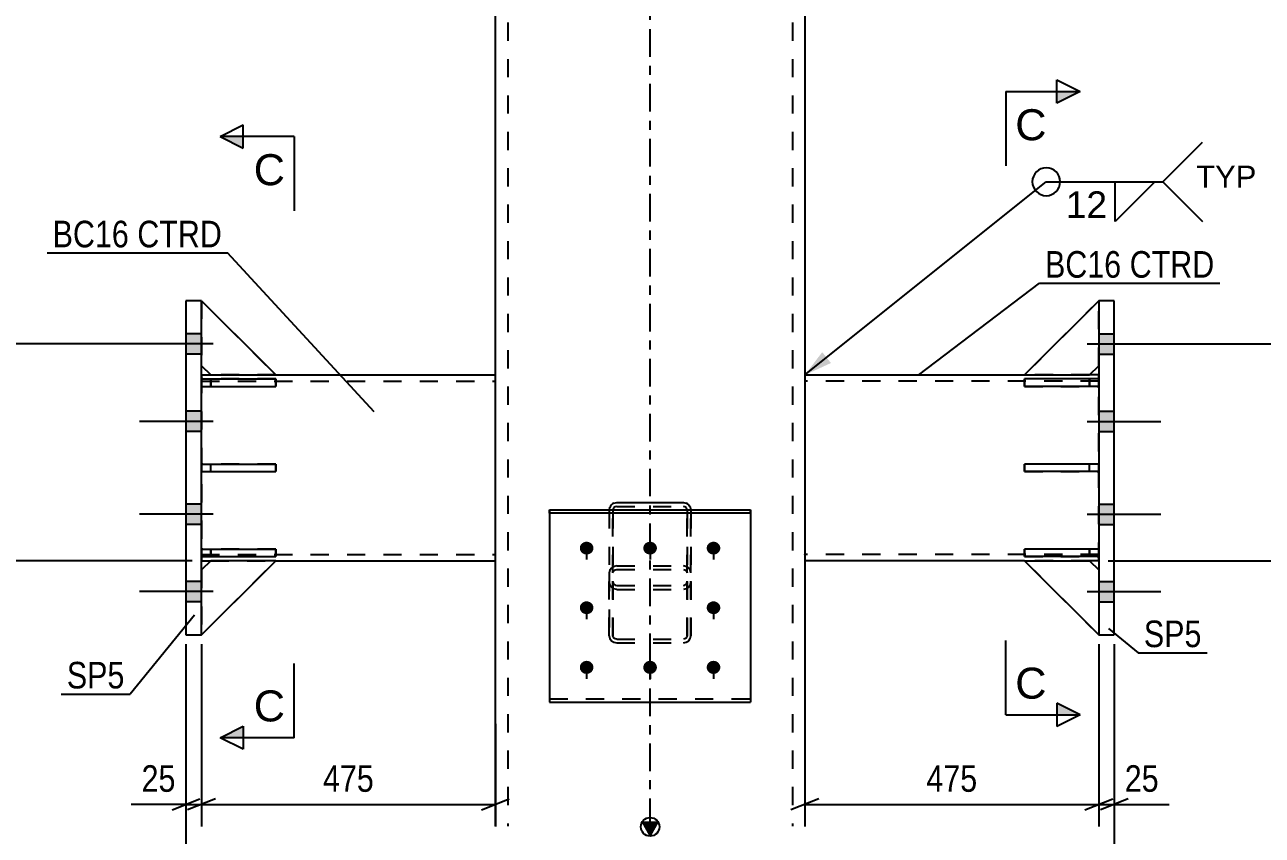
# Model space of a CAD drawing. Header units: millimetres. Extents: x 0 to 841, y 0 to 594.
# Drawn here: x 107.5 to 240.8, y 227.2 to 314.5 of the extents above; entities that cross this region are included whole.
import ezdxf

# ---------------------------------------------------------------- set-up
doc = ezdxf.new("R2010")
doc.units = ezdxf.units.MM
doc.linetypes.add('DXK_LINE_DOT2', pattern=[3.9198, 1.9599, -1.9599])
doc.linetypes.add('DXK_LINE_DOT3', pattern=[5.9187, 2.979, -0.9799, 0.9799, -0.9799])
doc.styles.add('Arial', font='arial.ttf', dxfattribs={"height": 0.2})
doc.styles.add('Arial Narrow', font='ARIALN.TTF', dxfattribs={"height": 0.2})

# ---------------------------------------------------------------- blocks, each defined once
blk = doc.blocks.new('Part-284869603-5152 - 5027')
at = {"color": 2, "linetype": 'Continuous'}
for p, q in [((126.56, 267.16), (134.56, 267.16)), ((126.56, 267.16), (126.56, 266.36)), ((134.56, 267.16), (134.56, 266.36)), ((126.56, 266.36), (134.56, 266.36))]:
    blk.add_line(p, q, dxfattribs=at)
at = {"color": 7, "linetype": 'DXK_LINE_DOT2'}
blk.add_line((127.56, 266.36), (127.56, 267.16), dxfattribs=at)
blk = doc.blocks.new('Part-284869603-5069 - 5027')
at = {"color": 7, "linetype": 'DXK_LINE_DOT2'}
for p, q in [((223.22, 276.33), (215.22, 276.33)), ((215.22, 276.33), (215.22, 275.53)), ((222.22, 276.33), (222.22, 275.53)), ((223.22, 275.53), (223.22, 276.33)), ((215.22, 275.53), (223.22, 275.53))]:
    blk.add_line(p, q, dxfattribs=at)
blk = doc.blocks.new('Part-284869603-5187 - 5027')
at = {"color": 2, "linetype": 'Continuous'}
for p, q in [((223.22, 284.76), (223.22, 248.76)), ((224.89, 284.76), (223.22, 284.76)), ((224.89, 248.76), (224.89, 284.76)), ((223.22, 248.76), (224.89, 248.76))]:
    blk.add_line(p, q, dxfattribs=at)
blk = doc.blocks.new('Part-284869603-5154 - 5027')
at = {"color": 2, "linetype": 'Continuous'}
for p, q in [((126.56, 284.76), (134.56, 276.76)), ((126.56, 277.76), (127.56, 276.76)), ((127.56, 276.76), (134.56, 276.76))]:
    blk.add_line(p, q, dxfattribs=at)
at = {"color": 7, "linetype": 'DXK_LINE_DOT2'}
blk.add_line((126.56, 284.76), (126.56, 277.76), dxfattribs=at)
blk = doc.blocks.new('Part-284869603-5161 - 5027')
at = {"color": 7, "linetype": 'DXK_LINE_DOT2'}
for p, q in [((215.22, 256.76), (222.22, 256.76)), ((223.22, 248.76), (215.22, 256.76)), ((222.22, 256.76), (223.22, 255.76)), ((223.22, 255.76), (223.22, 248.76))]:
    blk.add_line(p, q, dxfattribs=at)
blk = doc.blocks.new('Part-284869603-5153 - 5027')
at = {"color": 2, "linetype": 'Continuous'}
for p, q in [((126.56, 258), (134.56, 258)), ((126.56, 258), (126.56, 257.2)), ((134.56, 258), (134.56, 257.2)), ((126.56, 257.2), (134.56, 257.2))]:
    blk.add_line(p, q, dxfattribs=at)
at = {"color": 7, "linetype": 'DXK_LINE_DOT2'}
blk.add_line((127.56, 257.2), (127.56, 258), dxfattribs=at)
blk = doc.blocks.new('Part-284869603-5159 - 5027')
at = {"color": 7, "linetype": 'DXK_LINE_DOT2'}
for p, q in [((223.22, 284.76), (215.22, 276.76)), ((223.22, 277.76), (223.22, 284.76)), ((222.22, 276.76), (223.22, 277.76)), ((215.22, 276.76), (222.22, 276.76))]:
    blk.add_line(p, q, dxfattribs=at)
blk = doc.blocks.new('Part-284869603-5065 - 5027')
at = {"color": 2, "linetype": 'Continuous'}
for p, q in [((164.05, 262.24), (185.72, 262.24)), ((164.05, 261.87), (164.05, 262.24)), ((185.72, 261.87), (164.05, 261.87)), ((164.05, 261.87), (164.05, 241.51)), ((185.72, 262.24), (185.72, 261.87)), ((185.72, 261.87), (185.72, 241.51)), ((164.05, 241.51), (185.72, 241.51))]:
    blk.add_line(p, q, dxfattribs=at)
at = {"color": 7, "linetype": 'DXK_LINE_DOT2'}
for p, q in [((164.05, 262.24), (164.05, 261.87)), ((185.72, 261.87), (185.72, 262.24)), ((164.05, 241.88), (185.72, 241.88))]:
    blk.add_line(p, q, dxfattribs=at)
blk = doc.blocks.new('Part-284869603-5211 - 5027')
at = {"color": 2, "linetype": 'Continuous'}
for p, q in [((191.56, 276.76), (191.56, 275.43)), ((191.56, 276.76), (215.22, 276.76)), ((223.22, 276.76), (222.22, 276.76)), ((191.56, 275.43), (191.56, 256.76)), ((215.22, 256.76), (191.56, 256.76)), ((223.22, 256.76), (222.22, 256.76))]:
    blk.add_line(p, q, dxfattribs=at)
at = {"color": 7, "linetype": 'DXK_LINE_DOT2'}
for p, q in [((223.22, 276.1), (191.56, 276.1)), ((222.22, 276.76), (215.22, 276.76)), ((223.22, 256.76), (223.22, 276.76)), ((191.56, 275.9), (191.56, 275.43)), ((191.56, 257.43), (191.56, 257.48)), ((223.22, 257.43), (191.56, 257.43)), ((222.22, 256.76), (215.22, 256.76))]:
    blk.add_line(p, q, dxfattribs=at)
blk = doc.blocks.new('Part-284869603-5066 - 5027')
at = {"color": 2, "linetype": 'Continuous'}
for p, q in [((223.22, 276.33), (215.22, 276.33)), ((215.22, 275.53), (215.22, 276.33)), ((223.22, 276.33), (223.22, 275.53)), ((223.22, 275.53), (215.22, 275.53))]:
    blk.add_line(p, q, dxfattribs=at)
at = {"color": 7, "linetype": 'DXK_LINE_DOT2'}
blk.add_line((222.22, 275.53), (222.22, 276.33), dxfattribs=at)
blk = doc.blocks.new('Part-284869603-5070 - 5027')
at = {"color": 2, "linetype": 'Continuous'}
for p, q in [((126.56, 276.33), (134.56, 276.33)), ((126.56, 276.33), (126.56, 275.53)), ((134.56, 276.33), (134.56, 275.53)), ((126.56, 275.53), (134.56, 275.53))]:
    blk.add_line(p, q, dxfattribs=at)
at = {"color": 7, "linetype": 'DXK_LINE_DOT2'}
blk.add_line((127.56, 275.53), (127.56, 276.33), dxfattribs=at)
blk = doc.blocks.new('Part-284869603-5158 - 5027')
at = {"color": 2, "linetype": 'Continuous'}
for p, q in [((223.22, 284.76), (215.22, 276.76)), ((222.22, 276.76), (223.22, 277.76)), ((215.22, 276.76), (222.22, 276.76))]:
    blk.add_line(p, q, dxfattribs=at)
at = {"color": 7, "linetype": 'DXK_LINE_DOT2'}
blk.add_line((223.22, 277.76), (223.22, 284.76), dxfattribs=at)
blk = doc.blocks.new('Part-284869603-5072 - 5027')
at = {"color": 7, "linetype": 'DXK_LINE_DOT2'}
for p, q in [((134.56, 276.33), (126.56, 276.33)), ((126.56, 276.33), (126.56, 275.53)), ((127.56, 276.33), (127.56, 275.53)), ((134.56, 275.53), (134.56, 276.33)), ((126.56, 275.53), (134.56, 275.53))]:
    blk.add_line(p, q, dxfattribs=at)
blk = doc.blocks.new('Part-284869603-5155 - 5027')
at = {"color": 7, "linetype": 'DXK_LINE_DOT2'}
for p, q in [((126.56, 277.76), (126.56, 284.76)), ((126.56, 284.76), (134.56, 276.76)), ((127.56, 276.76), (126.56, 277.76)), ((134.56, 276.76), (127.56, 276.76))]:
    blk.add_line(p, q, dxfattribs=at)
blk = doc.blocks.new('Part-284869603-5160 - 5027')
at = {"color": 2, "linetype": 'Continuous'}
for p, q in [((215.22, 256.76), (222.22, 256.76)), ((215.22, 256.76), (223.22, 248.76)), ((222.22, 256.76), (223.22, 255.76))]:
    blk.add_line(p, q, dxfattribs=at)
at = {"color": 7, "linetype": 'DXK_LINE_DOT2'}
blk.add_line((223.22, 255.76), (223.22, 248.76), dxfattribs=at)
blk = doc.blocks.new('Part-284869603-5166 - 5027')
at = {"color": 2, "linetype": 'Continuous'}
for p, q in [((223.22, 267.16), (215.22, 267.16)), ((215.22, 266.36), (215.22, 267.16)), ((223.22, 267.16), (223.22, 266.36)), ((223.22, 266.36), (215.22, 266.36))]:
    blk.add_line(p, q, dxfattribs=at)
at = {"color": 7, "linetype": 'DXK_LINE_DOT2'}
blk.add_line((222.22, 266.36), (222.22, 267.16), dxfattribs=at)
blk = doc.blocks.new('Part-284869603-5088 - 5027')
at = {"linetype": 'Continuous'}
blk.add_hatch(color=2, dxfattribs=at).paths.add_polyline_path([(174.89, 227.2), (174.09, 228.6), (175.69, 228.6)])
at = {"color": 7, "linetype": 'DXK_LINE_DOT3'}
blk.add_line((174.89, 228.18), (174.89, 501.1), dxfattribs=at)
at = {"color": 2, "linetype": 'Continuous'}
for p, q in [((158.22, 228.18), (158.22, 491.1)), ((191.56, 491.1), (191.56, 228.18)), ((174.89, 227.2), (174.09, 228.6)), ((174.09, 228.6), (175.69, 228.6)), ((175.69, 228.6), (174.89, 227.2))]:
    blk.add_line(p, q, dxfattribs=at)
at = {"color": 7, "linetype": 'DXK_LINE_DOT2'}
for p, q in [((159.56, 491.1), (159.56, 228.18)), ((190.22, 491.1), (190.22, 228.18))]:
    blk.add_line(p, q, dxfattribs=at)
at = {"color": 2, "linetype": 'Continuous'}
blk.add_circle((174.89, 228.1), 1, dxfattribs=at)
blk = doc.blocks.new('Part-284869603-5164 - 5027')
at = {"color": 7, "linetype": 'DXK_LINE_DOT2'}
for p, q in [((223.22, 258), (215.22, 258)), ((215.22, 258), (215.22, 257.2)), ((222.22, 258), (222.22, 257.2)), ((223.22, 257.2), (223.22, 258)), ((215.22, 257.2), (223.22, 257.2))]:
    blk.add_line(p, q, dxfattribs=at)
blk = doc.blocks.new('Bolt-284869603-5089 - 5027')
at = {"linetype": 'Continuous'}
for points in [[(223.22, 281.2), (223.22, 279), (224.89, 279), (224.89, 281.2)], [(223.22, 281.2), (223.22, 279), (224.89, 279), (224.89, 281.2)], [(223.22, 281.2), (223.22, 279), (224.89, 279), (224.89, 281.2)], [(223.22, 272.86), (223.22, 270.66), (224.89, 270.66), (224.89, 272.86)], [(223.22, 272.86), (223.22, 270.66), (224.89, 270.66), (224.89, 272.86)], [(223.22, 262.86), (223.22, 260.66), (224.89, 260.66), (224.89, 262.86)], [(223.22, 262.86), (223.22, 260.66), (224.89, 260.66), (224.89, 262.86)], [(223.22, 254.53), (223.22, 252.33), (224.89, 252.33), (224.89, 254.53)], [(223.22, 254.53), (223.22, 252.33), (224.89, 252.33), (224.89, 254.53)], [(223.22, 254.53), (223.22, 252.33), (224.89, 252.33), (224.89, 254.53)]]:
    blk.add_hatch(color=1, dxfattribs=at).paths.add_polyline_path(points)
at = {"color": 1, "linetype": 'Continuous'}
for p, q in [((221.96, 280.1), (229.89, 280.1)), ((221.96, 280.1), (229.89, 280.1)), ((221.96, 280.1), (229.89, 280.1)), ((223.22, 281.2), (224.89, 281.2)), ((223.22, 281.2), (224.89, 281.2)), ((223.22, 281.2), (224.89, 281.2)), ((223.22, 279), (224.89, 279)), ((223.22, 279), (224.89, 279)), ((223.22, 279), (224.89, 279)), ((223.22, 272.86), (224.89, 272.86)), ((223.22, 272.86), (224.89, 272.86)), ((221.96, 271.76), (229.89, 271.76)), ((221.96, 271.76), (229.89, 271.76)), ((223.22, 270.66), (224.89, 270.66)), ((223.22, 270.66), (224.89, 270.66)), ((223.22, 262.86), (224.89, 262.86)), ((223.22, 262.86), (224.89, 262.86)), ((221.96, 261.76), (229.89, 261.76)), ((221.96, 261.76), (229.89, 261.76)), ((223.22, 260.66), (224.89, 260.66)), ((223.22, 260.66), (224.89, 260.66)), ((221.96, 253.43), (229.89, 253.43)), ((221.96, 253.43), (229.89, 253.43)), ((221.96, 253.43), (229.89, 253.43)), ((223.22, 254.53), (224.89, 254.53)), ((223.22, 254.53), (224.89, 254.53)), ((223.22, 254.53), (224.89, 254.53)), ((223.22, 252.33), (224.89, 252.33)), ((223.22, 252.33), (224.89, 252.33)), ((223.22, 252.33), (224.89, 252.33))]:
    blk.add_line(p, q, dxfattribs=at)
blk = doc.blocks.new('Bolt-284869603-5091 - 5027')
at = {"linetype": 'Continuous'}
for points in [[(124.89, 281.2), (124.89, 279), (126.56, 279), (126.56, 281.2)], [(124.89, 281.2), (124.89, 279), (126.56, 279), (126.56, 281.2)], [(124.89, 281.2), (124.89, 279), (126.56, 279), (126.56, 281.2)], [(124.89, 272.86), (124.89, 270.66), (126.56, 270.66), (126.56, 272.86)], [(124.89, 272.86), (124.89, 270.66), (126.56, 270.66), (126.56, 272.86)], [(124.89, 262.86), (124.89, 260.66), (126.56, 260.66), (126.56, 262.86)], [(124.89, 262.86), (124.89, 260.66), (126.56, 260.66), (126.56, 262.86)], [(124.89, 254.53), (124.89, 252.33), (126.56, 252.33), (126.56, 254.53)], [(124.89, 254.53), (124.89, 252.33), (126.56, 252.33), (126.56, 254.53)], [(124.89, 254.53), (124.89, 252.33), (126.56, 252.33), (126.56, 254.53)]]:
    blk.add_hatch(color=1, dxfattribs=at).paths.add_polyline_path(points)
at = {"color": 1, "linetype": 'Continuous'}
for p, q in [((127.82, 280.1), (119.89, 280.1)), ((127.82, 280.1), (119.89, 280.1)), ((127.82, 280.1), (119.89, 280.1)), ((126.56, 281.2), (124.89, 281.2)), ((126.56, 281.2), (124.89, 281.2)), ((126.56, 281.2), (124.89, 281.2)), ((126.56, 279), (124.89, 279)), ((126.56, 279), (124.89, 279)), ((126.56, 279), (124.89, 279)), ((126.56, 272.86), (124.89, 272.86)), ((126.56, 272.86), (124.89, 272.86)), ((127.82, 271.76), (119.89, 271.76)), ((127.82, 271.76), (119.89, 271.76)), ((126.56, 270.66), (124.89, 270.66)), ((126.56, 270.66), (124.89, 270.66)), ((126.56, 262.86), (124.89, 262.86)), ((126.56, 262.86), (124.89, 262.86)), ((127.82, 261.76), (119.89, 261.76)), ((127.82, 261.76), (119.89, 261.76)), ((126.56, 260.66), (124.89, 260.66)), ((126.56, 260.66), (124.89, 260.66)), ((127.82, 253.43), (119.89, 253.43)), ((127.82, 253.43), (119.89, 253.43)), ((127.82, 253.43), (119.89, 253.43)), ((126.56, 254.53), (124.89, 254.53)), ((126.56, 254.53), (124.89, 254.53)), ((126.56, 254.53), (124.89, 254.53)), ((126.56, 252.33), (124.89, 252.33)), ((126.56, 252.33), (124.89, 252.33)), ((126.56, 252.33), (124.89, 252.33))]:
    blk.add_line(p, q, dxfattribs=at)
blk = doc.blocks.new('Part-284869603-5149 - 5027')
at = {"color": 7, "linetype": 'DXK_LINE_DOT2'}
for p, q in [((134.56, 267.16), (126.56, 267.16)), ((126.56, 267.16), (126.56, 266.36)), ((127.56, 266.36), (127.56, 267.16)), ((134.56, 266.36), (134.56, 267.16)), ((126.56, 266.36), (134.56, 266.36))]:
    blk.add_line(p, q, dxfattribs=at)
blk = doc.blocks.new('Part-284869603-5150 - 5027')
at = {"color": 7, "linetype": 'DXK_LINE_DOT2'}
for p, q in [((134.56, 258), (126.56, 258)), ((126.56, 258), (126.56, 257.2)), ((127.56, 258), (127.56, 257.2)), ((134.56, 257.2), (134.56, 258)), ((126.56, 257.2), (134.56, 257.2))]:
    blk.add_line(p, q, dxfattribs=at)
blk = doc.blocks.new('Part-284869603-5156 - 5027')
at = {"color": 2, "linetype": 'Continuous'}
for p, q in [((127.56, 256.76), (126.56, 255.76)), ((126.56, 248.76), (134.56, 256.76)), ((134.56, 256.76), (127.56, 256.76))]:
    blk.add_line(p, q, dxfattribs=at)
at = {"color": 7, "linetype": 'DXK_LINE_DOT2'}
blk.add_line((126.56, 255.76), (126.56, 248.76), dxfattribs=at)
blk = doc.blocks.new('Part-284869603-5157 - 5027')
at = {"color": 7, "linetype": 'DXK_LINE_DOT2'}
for p, q in [((127.56, 256.76), (126.56, 255.76)), ((126.56, 248.76), (134.56, 256.76)), ((134.56, 256.76), (127.56, 256.76)), ((126.56, 255.76), (126.56, 248.76))]:
    blk.add_line(p, q, dxfattribs=at)
blk = doc.blocks.new('Part-284869603-5163 - 5027')
at = {"color": 7, "linetype": 'DXK_LINE_DOT2'}
for p, q in [((223.22, 267.16), (215.22, 267.16)), ((215.22, 267.16), (215.22, 266.36)), ((222.22, 266.36), (222.22, 267.16)), ((223.22, 266.36), (223.22, 267.16)), ((215.22, 266.36), (223.22, 266.36))]:
    blk.add_line(p, q, dxfattribs=at)
blk = doc.blocks.new('Part-284869603-5167 - 5027')
at = {"color": 2, "linetype": 'Continuous'}
for p, q in [((223.22, 258), (215.22, 258)), ((215.22, 257.2), (215.22, 258)), ((223.22, 258), (223.22, 257.2)), ((223.22, 257.2), (215.22, 257.2))]:
    blk.add_line(p, q, dxfattribs=at)
at = {"color": 7, "linetype": 'DXK_LINE_DOT2'}
blk.add_line((222.22, 257.2), (222.22, 258), dxfattribs=at)
blk = doc.blocks.new('Part-284869603-5177 - 5027')
at = {"color": 2, "linetype": 'Continuous'}
for p, q in [((124.89, 284.76), (124.89, 248.76)), ((126.56, 284.76), (124.89, 284.76)), ((126.56, 248.76), (126.56, 284.76)), ((124.89, 248.76), (126.56, 248.76))]:
    blk.add_line(p, q, dxfattribs=at)
blk = doc.blocks.new('Part-284869603-5237 - 5027')
at = {"color": 2, "linetype": 'Continuous'}
for p, q in [((170.98, 262.97), (171.29, 263.03)), ((171.29, 263.03), (178.49, 263.03)), ((178.49, 263.03), (178.79, 262.97)), ((170.5, 262.24), (170.55, 262.51)), ((179.22, 262.51), (179.28, 262.24))]:
    blk.add_line(p, q, dxfattribs=at)
at = {"color": 7, "linetype": 'DXK_LINE_DOT2'}
for p, q in [((170.49, 262.18), (170.5, 262.24)), ((170.49, 262.18), (170.49, 254.52)), ((170.49, 262.18), (170.49, 255.44)), ((170.92, 262.34), (170.89, 262.18)), ((170.89, 262.18), (170.89, 254.52)), ((170.89, 255.44), (170.89, 261.87)), ((171, 262.48), (170.92, 262.34)), ((171.13, 262.57), (171, 262.48)), ((171.29, 262.61), (171.13, 262.57)), ((171.29, 262.61), (178.49, 262.61)), ((178.64, 262.57), (178.49, 262.61)), ((178.77, 262.48), (178.64, 262.57)), ((178.86, 262.34), (178.77, 262.48)), ((178.89, 262.18), (178.86, 262.34)), ((178.89, 262.18), (178.89, 254.52)), ((178.89, 255.44), (178.89, 261.87)), ((179.28, 262.24), (179.29, 262.18)), ((179.29, 262.18), (179.29, 254.52)), ((179.29, 255.44), (179.29, 262.18)), ((170.72, 255.97), (170.55, 255.73)), ((170.98, 256.13), (170.72, 255.97)), ((171.29, 256.19), (170.98, 256.13)), ((171.29, 256.19), (178.49, 256.19)), ((178.79, 256.13), (178.49, 256.19)), ((179.05, 255.97), (178.79, 256.13)), ((179.22, 255.73), (179.05, 255.97)), ((170.55, 255.73), (170.49, 255.44)), ((170.49, 255.44), (170.49, 248.67)), ((170.89, 255.44), (170.92, 255.58)), ((170.89, 248.67), (170.89, 255.44)), ((170.92, 255.58), (171, 255.7)), ((171, 255.7), (171.13, 255.79)), ((171.13, 255.79), (171.29, 255.81)), ((171.29, 255.81), (178.49, 255.81)), ((178.49, 255.81), (178.64, 255.79)), ((178.64, 255.79), (178.77, 255.7)), ((178.77, 255.7), (178.86, 255.58)), ((178.86, 255.58), (178.89, 255.44)), ((178.89, 248.67), (178.89, 255.44)), ((179.29, 255.44), (179.22, 255.73)), ((179.29, 248.67), (179.29, 255.44)), ((170.49, 248.67), (170.49, 254.52)), ((170.55, 254.19), (170.49, 254.52)), ((170.89, 254.52), (170.89, 248.67)), ((170.89, 254.52), (170.92, 254.35)), ((170.92, 254.35), (171, 254.22)), ((171.29, 253.67), (170.98, 253.73)), ((171, 254.22), (171.13, 254.12)), ((171.13, 254.12), (171.29, 254.09)), ((171.29, 254.09), (178.49, 254.09)), ((171.29, 253.67), (178.49, 253.67)), ((178.49, 254.09), (178.64, 254.12)), ((178.79, 253.73), (178.49, 253.67)), ((178.64, 254.12), (178.77, 254.22)), ((178.77, 254.22), (178.86, 254.35)), ((178.86, 254.35), (178.89, 254.52)), ((178.89, 254.52), (178.89, 248.67)), ((179.29, 254.52), (179.22, 254.19)), ((179.29, 254.52), (179.29, 248.67)), ((170.49, 248.67), (170.55, 248.39)), ((170.55, 248.39), (170.72, 248.14)), ((170.72, 248.14), (170.98, 247.98)), ((170.92, 248.53), (170.89, 248.67)), ((171, 248.41), (170.92, 248.53)), ((170.98, 247.98), (171.29, 247.92)), ((171.13, 248.33), (171, 248.41)), ((171.29, 248.3), (171.13, 248.33)), ((171.29, 248.3), (178.49, 248.3)), ((178.64, 248.33), (178.49, 248.3)), ((178.49, 247.92), (178.79, 247.98)), ((178.77, 248.41), (178.64, 248.33)), ((178.86, 248.53), (178.77, 248.41)), ((178.79, 247.98), (179.05, 248.14)), ((178.89, 248.67), (178.86, 248.53)), ((179.05, 248.14), (179.22, 248.39)), ((179.22, 248.39), (179.29, 248.67)), ((171.29, 247.92), (178.49, 247.92))]:
    blk.add_line(p, q, dxfattribs=at)
at = {"color": 2, "linetype": 'Continuous'}
for centre, start, end in [((171.32, 262.21), 114.32, 159.2417), ((178.45, 262.21), 20.7583, 65.6801)]:
    blk.add_arc(centre, 0.827, start, end, dxfattribs=at)
at = {"color": 7, "linetype": 'DXK_LINE_DOT2'}
for centre, start, end in [((171.32, 254.49), 200.7583, 245.6801), ((178.45, 254.49), 294.32, 339.2417)]:
    blk.add_arc(centre, 0.827, start, end, dxfattribs=at)
blk = doc.blocks.new('Bolt-284869603-5258 - 5027')
at = {"linetype": 'Continuous'}
for points in [[(168.05, 258.8), (168.2, 258.79), (168.35, 258.74), (168.48, 258.67), (168.6, 258.57), (168.69, 258.46), (168.75, 258.33), (168.78, 258.18), (168.78, 258.04), (168.75, 257.9), (168.69, 257.77), (168.6, 257.65), (168.48, 257.56), (168.35, 257.48), (168.2, 257.44), (168.05, 257.42), (167.9, 257.44), (167.75, 257.48), (167.62, 257.56), (167.51, 257.65), (167.42, 257.77), (167.35, 257.9), (167.32, 258.04), (167.32, 258.18), (167.35, 258.33), (167.42, 258.46), (167.51, 258.57), (167.62, 258.67), (167.75, 258.74), (167.9, 258.79)], [(174.89, 258.8), (175.04, 258.79), (175.18, 258.74), (175.32, 258.67), (175.43, 258.57), (175.52, 258.46), (175.58, 258.33), (175.62, 258.18), (175.62, 258.04), (175.58, 257.9), (175.52, 257.77), (175.43, 257.65), (175.32, 257.56), (175.18, 257.48), (175.04, 257.44), (174.89, 257.42), (174.73, 257.44), (174.59, 257.48), (174.45, 257.56), (174.34, 257.65), (174.25, 257.77), (174.19, 257.9), (174.16, 258.04), (174.16, 258.18), (174.19, 258.33), (174.25, 258.46), (174.34, 258.57), (174.45, 258.67), (174.59, 258.74), (174.73, 258.79)], [(181.72, 258.8), (181.87, 258.79), (182.02, 258.74), (182.15, 258.67), (182.26, 258.57), (182.35, 258.46), (182.42, 258.33), (182.45, 258.18), (182.45, 258.04), (182.42, 257.9), (182.35, 257.77), (182.26, 257.65), (182.15, 257.56), (182.02, 257.48), (181.87, 257.44), (181.72, 257.42), (181.57, 257.44), (181.42, 257.48), (181.29, 257.56), (181.17, 257.65), (181.08, 257.77), (181.02, 257.9), (180.99, 258.04), (180.99, 258.18), (181.02, 258.33), (181.08, 258.46), (181.17, 258.57), (181.29, 258.67), (181.42, 258.74), (181.57, 258.79)], [(168.05, 252.38), (168.2, 252.37), (168.35, 252.32), (168.48, 252.25), (168.6, 252.15), (168.69, 252.04), (168.75, 251.9), (168.78, 251.76), (168.78, 251.62), (168.75, 251.48), (168.69, 251.35), (168.6, 251.23), (168.48, 251.13), (168.35, 251.06), (168.2, 251.02), (168.05, 251), (167.9, 251.02), (167.75, 251.06), (167.62, 251.13), (167.51, 251.23), (167.42, 251.35), (167.35, 251.48), (167.32, 251.62), (167.32, 251.76), (167.35, 251.9), (167.42, 252.04), (167.51, 252.15), (167.62, 252.25), (167.75, 252.32), (167.9, 252.37)], [(181.72, 252.38), (181.87, 252.37), (182.02, 252.32), (182.15, 252.25), (182.26, 252.15), (182.35, 252.04), (182.42, 251.9), (182.45, 251.76), (182.45, 251.62), (182.42, 251.48), (182.35, 251.35), (182.26, 251.23), (182.15, 251.13), (182.02, 251.06), (181.87, 251.02), (181.72, 251), (181.57, 251.02), (181.42, 251.06), (181.29, 251.13), (181.17, 251.23), (181.08, 251.35), (181.02, 251.48), (180.99, 251.62), (180.99, 251.76), (181.02, 251.9), (181.08, 252.04), (181.17, 252.15), (181.29, 252.25), (181.42, 252.32), (181.57, 252.37)], [(168.05, 245.98), (168.2, 245.96), (168.35, 245.92), (168.48, 245.84), (168.6, 245.74), (168.69, 245.62), (168.75, 245.49), (168.78, 245.34), (168.78, 245.2), (168.75, 245.05), (168.69, 244.92), (168.6, 244.8), (168.48, 244.7), (168.35, 244.62), (168.2, 244.58), (168.05, 244.56), (167.9, 244.58), (167.75, 244.62), (167.62, 244.7), (167.51, 244.8), (167.42, 244.92), (167.35, 245.05), (167.32, 245.2), (167.32, 245.34), (167.35, 245.49), (167.42, 245.62), (167.51, 245.74), (167.62, 245.84), (167.75, 245.92), (167.9, 245.96)], [(174.89, 245.98), (175.04, 245.96), (175.18, 245.92), (175.32, 245.84), (175.43, 245.74), (175.52, 245.62), (175.58, 245.49), (175.62, 245.34), (175.62, 245.2), (175.58, 245.05), (175.52, 244.92), (175.43, 244.8), (175.32, 244.7), (175.18, 244.62), (175.04, 244.58), (174.89, 244.56), (174.73, 244.58), (174.59, 244.62), (174.45, 244.7), (174.34, 244.8), (174.25, 244.92), (174.19, 245.05), (174.16, 245.2), (174.16, 245.34), (174.19, 245.49), (174.25, 245.62), (174.34, 245.74), (174.45, 245.84), (174.59, 245.92), (174.73, 245.96)], [(181.72, 245.98), (181.87, 245.96), (182.02, 245.92), (182.15, 245.84), (182.26, 245.74), (182.35, 245.62), (182.42, 245.49), (182.45, 245.34), (182.45, 245.2), (182.42, 245.05), (182.35, 244.92), (182.26, 244.8), (182.15, 244.7), (182.02, 244.62), (181.87, 244.58), (181.72, 244.56), (181.57, 244.58), (181.42, 244.62), (181.29, 244.7), (181.17, 244.8), (181.08, 244.92), (181.02, 245.05), (180.99, 245.2), (180.99, 245.34), (181.02, 245.49), (181.08, 245.62), (181.17, 245.74), (181.29, 245.84), (181.42, 245.92), (181.57, 245.96)]]:
    blk.add_hatch(color=1, dxfattribs=at).paths.add_polyline_path(points)
at = {"color": 1, "linetype": 'Continuous'}
for p, q in [((168.05, 258.77), (168.05, 256.88)), ((174.89, 258.77), (174.89, 256.88)), ((181.72, 258.77), (181.72, 256.88)), ((168.05, 252.35), (168.05, 250.46)), ((181.72, 252.35), (181.72, 250.46)), ((168.05, 245.93), (168.05, 244.04)), ((174.89, 245.93), (174.89, 244.04)), ((181.72, 245.93), (181.72, 244.04))]:
    blk.add_line(p, q, dxfattribs=at)
blk = doc.blocks.new('Part-284869603-5269 - 5027')
at = {"color": 2, "linetype": 'Continuous'}
for p, q in [((126.56, 276.76), (127.56, 276.76)), ((134.56, 276.76), (158.22, 276.76)), ((126.56, 256.76), (127.56, 256.76)), ((134.56, 256.76), (158.22, 256.76))]:
    blk.add_line(p, q, dxfattribs=at)
at = {"color": 7, "linetype": 'DXK_LINE_DOT2'}
for p, q in [((126.56, 276.76), (126.56, 256.76)), ((126.56, 276.1), (158.22, 276.1)), ((127.56, 276.76), (134.56, 276.76)), ((158.22, 256.76), (158.22, 276.76)), ((158.22, 276.76), (158.22, 276.76)), ((158.22, 276.76), (158.22, 276.76)), ((126.56, 257.43), (158.22, 257.43)), ((127.56, 256.76), (134.56, 256.76)), ((158.22, 256.76), (158.22, 256.76)), ((158.22, 256.76), (158.22, 256.76))]:
    blk.add_line(p, q, dxfattribs=at)
blk = doc.blocks.new('StraightDimension-284869603-10430 - 5027')
at = {"color": 7, "linetype": 'Continuous'}
for p, q in [((223.22, 247.76), (223.22, 228.12)), ((191.56, 237.11), (191.56, 228.12)), ((193.06, 231.12), (190.06, 229.92)), ((221.72, 229.92), (224.72, 231.12)), ((191.56, 230.52), (223.22, 230.52))]:
    blk.add_line(p, q, dxfattribs=at)
at = {"color": 0}
blk.add_wipeout([(210.73, 231.27), (210.73, 235.47), (204.05, 235.47), (204.05, 231.27)], dxfattribs=at)
at = {"color": 3, "style": 'Arial Narrow'}
blk.add_text('475', height=2.863, dxfattribs=at).set_placement((204.65, 231.87))
blk = doc.blocks.new('StraightDimension-284869603-5446 - 5027')
at = {"color": 7, "linetype": 'Continuous'}
blk.add_line((120.56, 280.1), (59.66, 280.1), dxfattribs=at)
blk = doc.blocks.new('StraightDimension-284869603-5403 - 5027')
at = {"color": 7, "linetype": 'Continuous'}
blk.add_line((225.89, 280.1), (299.84, 280.1), dxfattribs=at)
blk = doc.blocks.new('StraightDimension-284869603-5410 - 5027')
at = {"color": 7, "linetype": 'Continuous'}
for p, q in [((290, 278.6), (288.8, 281.6)), ((225.89, 280.1), (299.84, 280.1)), ((289.4, 256.76), (289.4, 280.1)), ((288.8, 258.26), (290, 255.26)), ((224.22, 256.76), (299.84, 256.76))]:
    blk.add_line(p, q, dxfattribs=at)
at = {"color": 0}
blk.add_wipeout([(288.65, 271.77), (284.45, 271.77), (284.45, 265.09), (288.65, 265.09)], dxfattribs=at)
at = {"color": 3, "style": 'Arial Narrow'}
blk.add_text('350', height=2.863, rotation=90.0002, dxfattribs=at).set_placement((288.05, 265.69))
at = {"color": 0, "linetype": 'Continuous'}
blk.add_wipeout([(300.44, 280.7), (300.44, 284.9), (290.1, 284.9), (290.1, 280.7)], dxfattribs=at)
at = {"color": 3, "linetype": 'Continuous', "style": 'Arial Narrow'}
blk.add_text('10758', height=2.863, dxfattribs=at).set_placement((290.7, 281.3))
blk = doc.blocks.new('StraightDimension-284869603-5419 - 5027')
at = {"color": 7, "linetype": 'Continuous'}
for p, q in [((290, 255.26), (288.8, 258.26)), ((224.22, 256.76), (299.84, 256.76)), ((289.4, 203.84), (289.4, 256.76)), ((288.8, 205.34), (290, 202.34)), ((202.56, 203.84), (292.53, 203.84))]:
    blk.add_line(p, q, dxfattribs=at)
at = {"color": 0}
blk.add_wipeout([(288.65, 235.47), (284.45, 235.47), (284.45, 225.13), (288.65, 225.13)], dxfattribs=at)
at = {"color": 3, "style": 'Arial Narrow'}
blk.add_text('10408', height=2.863, rotation=90.0002, dxfattribs=at).set_placement((288.05, 225.73))
at = {"color": 0, "linetype": 'Continuous'}
for points in [[(300.44, 257.36), (300.44, 261.56), (290.1, 261.56), (290.1, 257.36)], [(293.13, 204.44), (293.13, 208.64), (290.1, 208.64), (290.1, 204.44)]]:
    blk.add_wipeout(points, dxfattribs=at)
at = {"color": 3, "linetype": 'Continuous', "style": 'Arial Narrow'}
for s, height, p in [('10408', 2.863, (290.7, 257.96)), ('0', 2.86, (290.7, 205.04))]:
    blk.add_text(s, height=height, dxfattribs=at).set_placement(p)
blk = doc.blocks.new('StraightDimension-284869603-5455 - 5027')
at = {"color": 7, "linetype": 'Continuous'}
for p, q in [((70.7, 278.6), (69.5, 281.6)), ((120.56, 280.1), (59.66, 280.1)), ((70.1, 256.76), (70.1, 280.1)), ((69.5, 258.26), (70.7, 255.26)), ((125.56, 256.76), (59.66, 256.76))]:
    blk.add_line(p, q, dxfattribs=at)
at = {"color": 0}
blk.add_wipeout([(69.35, 271.77), (65.15, 271.77), (65.15, 265.09), (69.35, 265.09)], dxfattribs=at)
at = {"color": 3, "style": 'Arial Narrow'}
blk.add_text('350', height=2.863, rotation=90.0002, dxfattribs=at).set_placement((68.75, 265.69))
at = {"color": 0, "linetype": 'Continuous'}
blk.add_wipeout([(69.4, 280.7), (69.4, 284.9), (59.06, 284.9), (59.06, 280.7)], dxfattribs=at)
at = {"color": 3, "linetype": 'Continuous', "style": 'Arial Narrow'}
blk.add_text('10758', height=2.863, dxfattribs=at).set_placement((59.66, 281.3))
blk = doc.blocks.new('StraightDimension-284869603-5464 - 5027')
at = {"color": 7, "linetype": 'Continuous'}
for p, q in [((70.7, 255.26), (69.5, 258.26)), ((125.56, 256.76), (59.66, 256.76)), ((70.1, 203.84), (70.1, 256.76)), ((69.5, 205.34), (70.7, 202.34)), ((147.22, 203.84), (66.97, 203.84))]:
    blk.add_line(p, q, dxfattribs=at)
at = {"color": 0}
blk.add_wipeout([(69.35, 235.47), (65.15, 235.47), (65.15, 225.13), (69.35, 225.13)], dxfattribs=at)
at = {"color": 3, "style": 'Arial Narrow'}
blk.add_text('10408', height=2.863, rotation=90.0002, dxfattribs=at).set_placement((68.75, 225.73))
at = {"color": 0, "linetype": 'Continuous'}
for points in [[(69.4, 257.36), (69.4, 261.56), (59.06, 261.56), (59.06, 257.36)], [(69.4, 204.44), (69.4, 208.64), (66.37, 208.64), (66.37, 204.44)]]:
    blk.add_wipeout(points, dxfattribs=at)
at = {"color": 3, "linetype": 'Continuous', "style": 'Arial Narrow'}
for s, height, p in [('10408', 2.863, (59.66, 257.96)), ('0', 2.86, (66.97, 205.04))]:
    blk.add_text(s, height=height, dxfattribs=at).set_placement(p)
blk = doc.blocks.new('StraightDimension-284869603-5763 - 5027')
at = {"color": 7, "linetype": 'Continuous'}
for p, q in [((124.89, 247.76), (124.89, 166.85)), ((224.89, 247.76), (224.89, 166.85)), ((126.39, 169.85), (123.39, 168.65)), ((223.39, 168.65), (226.39, 169.85)), ((124.89, 169.25), (224.89, 169.25))]:
    blk.add_line(p, q, dxfattribs=at)
at = {"color": 0}
blk.add_wipeout([(179.15, 170), (179.15, 174.2), (170.64, 174.2), (170.64, 170)], dxfattribs=at)
at = {"color": 3, "style": 'Arial Narrow'}
blk.add_text('1500', height=2.863, dxfattribs=at).set_placement((171.24, 170.6))
blk = doc.blocks.new('StraightDimension-284869603-10429 - 5027')
at = {"color": 7, "linetype": 'Continuous'}
for p, q in [((223.22, 247.76), (223.22, 228.12)), ((224.89, 247.76), (224.89, 228.12)), ((221.72, 229.92), (224.72, 231.12)), ((226.39, 231.12), (223.39, 229.92)), ((223.22, 230.52), (224.89, 230.52)), ((224.89, 230.52), (230.8, 230.52)), ((224.89, 230.52), (230.8, 230.52))]:
    blk.add_line(p, q, dxfattribs=at)
at = {"color": 0}
blk.add_wipeout([(230.27, 231.27), (230.27, 235.47), (225.42, 235.47), (225.42, 231.27)], dxfattribs=at)
at = {"color": 3, "style": 'Arial Narrow'}
blk.add_text('25', height=2.863, dxfattribs=at).set_placement((226.02, 231.87))
blk = doc.blocks.new('StraightDimension-284869603-10433 - 5027')
at = {"color": 7, "linetype": 'Continuous'}
for p, q in [((126.56, 247.76), (126.56, 228.12)), ((158.22, 239.2), (158.22, 228.12)), ((128.06, 231.12), (125.06, 229.92)), ((156.72, 229.92), (159.72, 231.12)), ((126.56, 230.52), (158.22, 230.52))]:
    blk.add_line(p, q, dxfattribs=at)
at = {"color": 0}
blk.add_wipeout([(145.73, 231.27), (145.73, 235.47), (139.05, 235.47), (139.05, 231.27)], dxfattribs=at)
at = {"color": 3, "style": 'Arial Narrow'}
blk.add_text('475', height=2.863, dxfattribs=at).set_placement((139.65, 231.87))
blk = doc.blocks.new('StraightDimension-284869603-10434 - 5027')
at = {"color": 7, "linetype": 'Continuous'}
for p, q in [((124.89, 247.76), (124.89, 228.12)), ((126.56, 247.76), (126.56, 228.12)), ((123.39, 229.92), (126.39, 231.12)), ((128.06, 231.12), (125.06, 229.92)), ((124.89, 230.52), (118.99, 230.52)), ((124.89, 230.52), (118.99, 230.52)), ((124.89, 230.52), (126.56, 230.52))]:
    blk.add_line(p, q, dxfattribs=at)
at = {"color": 0}
blk.add_wipeout([(124.37, 231.27), (124.37, 235.47), (119.51, 235.47), (119.51, 231.27)], dxfattribs=at)
at = {"color": 3, "style": 'Arial Narrow'}
blk.add_text('25', height=2.863, dxfattribs=at).set_placement((120.11, 231.87))
blk = doc.blocks.new('SectionMark-284869603-11163 - 5027')
at = {"linetype": 'Continuous'}
for points in [[(131.06, 302.45), (131.06, 301.2), (128.56, 302.45)], [(131.06, 238.95), (131.06, 237.7), (128.56, 237.7)]]:
    blk.add_hatch(color=6, dxfattribs=at).paths.add_polyline_path(points)
at = {"color": 6, "linetype": 'Continuous'}
for p, q in [((128.56, 302.45), (131.06, 303.7)), ((131.06, 301.2), (131.06, 303.7)), ((136.56, 302.45), (128.56, 302.45)), ((128.56, 302.45), (131.06, 301.2)), ((136.56, 302.45), (136.56, 294.45)), ((136.56, 237.7), (136.56, 245.7)), ((128.56, 237.7), (131.06, 238.95)), ((131.06, 238.95), (131.06, 236.45)), ((136.56, 237.7), (128.56, 237.7)), ((131.06, 236.45), (128.56, 237.7))]:
    blk.add_line(p, q, dxfattribs=at)
at = {"color": 0, "linetype": 'Continuous'}
for points in [[(135.56, 297.2), (135.56, 300.7), (132.19, 300.7), (132.19, 297.2)], [(135.56, 239.45), (135.56, 242.95), (132.19, 242.95), (132.19, 239.45)]]:
    blk.add_wipeout(points, dxfattribs=at)
at = {"color": 3, "linetype": 'Continuous', "style": 'Arial'}
for p in [(132.19, 297.2), (132.19, 239.45)]:
    blk.add_text('C', height=3.34, dxfattribs=at).set_placement(p)
blk = doc.blocks.new('Mark-284869603-5173 - 5027')
at = {"color": 0}
blk.add_wipeout([(118.27, 243), (118.27, 246), (112.06, 246), (112.06, 243)], dxfattribs=at)
blk.add_wipeout([(118.27, 243), (118.27, 246), (112.06, 246), (112.06, 243)], dxfattribs=at)
at = {"color": 30, "linetype": 'Continuous'}
for p in [(125.82, 250.91), (111.46, 242.4)]:
    blk.add_line(p, (118.87, 242.4), dxfattribs=at)
at = {"color": 3, "style": 'Arial Narrow'}
blk.add_text('SP5', height=2.863, dxfattribs=at).set_placement((112.06, 243))
blk = doc.blocks.new('Mark-284869603-5183 - 5027')
at = {"color": 0}
blk.add_wipeout([(234.29, 247.45), (234.29, 250.45), (228.08, 250.45), (228.08, 247.45)], dxfattribs=at)
blk.add_wipeout([(234.29, 247.45), (234.29, 250.45), (228.08, 250.45), (228.08, 247.45)], dxfattribs=at)
at = {"color": 30, "linetype": 'Continuous'}
for p, q in [((224.27, 249.47), (227.48, 246.85)), ((227.48, 246.85), (234.89, 246.85))]:
    blk.add_line(p, q, dxfattribs=at)
at = {"color": 3, "style": 'Arial Narrow'}
blk.add_text('SP5', height=2.863, dxfattribs=at).set_placement((228.08, 247.45))
blk = doc.blocks.new('Mark-284869603-5207 - 5027')
at = {"color": 0}
for points in [[(225.65, 287.24), (225.65, 290.24), (217.43, 290.24), (217.43, 287.24)], [(235.67, 287.24), (235.67, 290.24), (226.55, 290.24), (226.55, 287.24)]]:
    blk.add_wipeout(points, dxfattribs=at)
for points in [[(225.65, 287.24), (225.65, 290.24), (217.43, 290.24), (217.43, 287.24)], [(235.67, 287.24), (235.67, 290.24), (226.55, 290.24), (226.55, 287.24)]]:
    blk.add_wipeout(points, dxfattribs=at)
at = {"color": 30, "linetype": 'Continuous'}
for p, q in [((203.83, 276.76), (216.83, 286.64)), ((216.83, 286.64), (236.27, 286.64))]:
    blk.add_line(p, q, dxfattribs=at)
at = {"color": 3, "style": 'Arial Narrow'}
for s, p in [('BC16', (217.43, 287.24)), ('CTRD', (226.55, 287.24))]:
    blk.add_text(s, height=2.863, dxfattribs=at).set_placement(p)
blk = doc.blocks.new('Mark-284869603-5265 - 5027')
at = {"color": 0}
for points in [[(118.75, 290.51), (118.75, 293.51), (110.53, 293.51), (110.53, 290.51)], [(128.78, 290.51), (128.78, 293.51), (119.65, 293.51), (119.65, 290.51)]]:
    blk.add_wipeout(points, dxfattribs=at)
for points in [[(118.75, 290.51), (118.75, 293.51), (110.53, 293.51), (110.53, 290.51)], [(128.78, 290.51), (128.78, 293.51), (119.65, 293.51), (119.65, 290.51)]]:
    blk.add_wipeout(points, dxfattribs=at)
at = {"color": 30, "linetype": 'Continuous'}
for p in [(109.93, 289.91), (145.17, 272.78)]:
    blk.add_line(p, (129.38, 289.91), dxfattribs=at)
at = {"color": 3, "style": 'Arial Narrow'}
for s, p in [('BC16', (110.53, 290.51)), ('CTRD', (119.65, 290.51))]:
    blk.add_text(s, height=2.863, dxfattribs=at).set_placement(p)
blk = doc.blocks.new('WeldMark-284869603-5811 - 5027')
at = {"linetype": 'Continuous'}
blk.add_hatch(color=30, dxfattribs=at).paths.add_polyline_path([(194.37, 278.05), (191.56, 276.76), (193.43, 279.22)])
at = {"color": 3, "linetype": 'Continuous'}
for p, q in [((230.11, 297.57), (234.4, 301.85)), ((224.97, 297.57), (229.25, 297.57)), ((230.11, 297.57), (234.4, 293.28))]:
    blk.add_line(p, q, dxfattribs=at)
at = {"color": 30, "linetype": 'Continuous'}
for p, q in [((191.56, 276.76), (217.56, 297.57)), ((217.56, 297.57), (230.11, 297.57))]:
    blk.add_line(p, q, dxfattribs=at)
at = {"color": 3, "linetype": 'Continuous'}
blk.add_arc((217.56, 297.57), 1.5, 90, 270, dxfattribs=at)
at = {"color": 0}
blk.add_wipeout([(224.31, 293.47), (224.31, 296.87), (219.46, 296.87), (219.46, 293.47)], dxfattribs=at)
at = {"color": 3, "linetype": 'Continuous'}
for p, q in [((229.25, 297.57), (224.97, 293.28)), ((224.97, 293.28), (224.97, 297.57))]:
    blk.add_line(p, q, dxfattribs=at)
blk.add_arc((217.56, 297.57), 1.5, 270, 90, dxfattribs=at)
at = {"color": 3, "style": 'Arial'}
blk.add_text('12', height=2.865, dxfattribs=at).set_placement((219.66, 293.67))
at = {"color": 0, "linetype": 'Continuous'}
blk.add_wipeout([(240.19, 296.92), (240.19, 299.42), (233.71, 299.42), (233.71, 296.92)], dxfattribs=at)
blk.add_wipeout([(240.19, 296.92), (240.19, 299.42), (233.71, 299.42), (233.71, 296.92)], dxfattribs=at)
at = {"color": 3, "linetype": 'Continuous', "style": 'Arial'}
blk.add_text('TYP', height=2.388, dxfattribs=at).set_placement((233.71, 296.92))
blk = doc.blocks.new('SectionMark-284869603-11480 - 5027')
at = {"linetype": 'Continuous'}
for points in [[(218.72, 306.04), (218.72, 307.29), (221.22, 307.29)], [(218.72, 240.15), (218.72, 241.4), (221.22, 240.15)]]:
    blk.add_hatch(color=6, dxfattribs=at).paths.add_polyline_path(points)
at = {"color": 6, "linetype": 'Continuous'}
for p, q in [((218.72, 306.04), (218.72, 308.54)), ((218.72, 308.54), (221.22, 307.29)), ((213.22, 307.29), (213.22, 299.29)), ((213.22, 307.29), (221.22, 307.29)), ((221.22, 307.29), (218.72, 306.04)), ((213.22, 240.15), (213.22, 248.15)), ((221.22, 240.15), (218.72, 241.4)), ((218.72, 241.4), (218.72, 238.9)), ((213.22, 240.15), (221.22, 240.15)), ((221.22, 240.15), (218.72, 238.9))]:
    blk.add_line(p, q, dxfattribs=at)
at = {"color": 0, "linetype": 'Continuous'}
for points in [[(217.59, 302.04), (217.59, 305.54), (214.22, 305.54), (214.22, 302.04)], [(217.59, 241.9), (217.59, 245.4), (214.22, 245.4), (214.22, 241.9)]]:
    blk.add_wipeout(points, dxfattribs=at)
at = {"color": 3, "linetype": 'Continuous', "style": 'Arial'}
for p in [(214.22, 302.04), (214.22, 241.9)]:
    blk.add_text('C', height=3.34, dxfattribs=at).set_placement(p)

msp = doc.modelspace()

# ---------------------------------------------------------------- block references
for name in ['Part-284869603-5088 - 5027', 'Part-284869603-5177 - 5027', 'Part-284869603-5154 - 5027', 'Part-284869603-5155 - 5027', 'Part-284869603-5159 - 5027', 'Part-284869603-5158 - 5027', 'Part-284869603-5187 - 5027', 'Bolt-284869603-5091 - 5027', 'Bolt-284869603-5089 - 5027', 'Part-284869603-5269 - 5027', 'Part-284869603-5070 - 5027', 'Part-284869603-5072 - 5027', 'Part-284869603-5211 - 5027', 'Part-284869603-5069 - 5027', 'Part-284869603-5066 - 5027', 'Part-284869603-5152 - 5027', 'Part-284869603-5149 - 5027', 'Part-284869603-5166 - 5027', 'Part-284869603-5163 - 5027', 'Part-284869603-5237 - 5027', 'Part-284869603-5065 - 5027', 'Bolt-284869603-5258 - 5027', 'Part-284869603-5153 - 5027', 'Part-284869603-5150 - 5027', 'Part-284869603-5164 - 5027', 'Part-284869603-5167 - 5027', 'Part-284869603-5156 - 5027', 'Part-284869603-5157 - 5027', 'Part-284869603-5161 - 5027', 'Part-284869603-5160 - 5027']:
    msp.add_blockref(name, (0, 0))

# ---------------------------------------------------------------- next in the draw order: block references
for name in ['StraightDimension-284869603-5446 - 5027', 'StraightDimension-284869603-5403 - 5027', 'StraightDimension-284869603-10430 - 5027']:
    msp.add_blockref(name, (0, 0))

# ---------------------------------------------------------------- next in the draw order: block references
for name in ['StraightDimension-284869603-5455 - 5027', 'StraightDimension-284869603-5410 - 5027']:
    msp.add_blockref(name, (0, 0))

# ---------------------------------------------------------------- next in the draw order: block references
for name in ['Mark-284869603-5207 - 5027', 'StraightDimension-284869603-5464 - 5027', 'StraightDimension-284869603-5419 - 5027']:
    msp.add_blockref(name, (0, 0))

# ---------------------------------------------------------------- next in the draw order: block references
for name in ['WeldMark-284869603-5811 - 5027', 'StraightDimension-284869603-5763 - 5027']:
    msp.add_blockref(name, (0, 0))

# ---------------------------------------------------------------- next in the draw order: block references
for name in ['StraightDimension-284869603-10433 - 5027', 'StraightDimension-284869603-10429 - 5027']:
    msp.add_blockref(name, (0, 0))

# ---------------------------------------------------------------- next in the draw order: block references
for name in ['SectionMark-284869603-11480 - 5027', 'Mark-284869603-5183 - 5027', 'StraightDimension-284869603-10434 - 5027']:
    msp.add_blockref(name, (0, 0))

# ---------------------------------------------------------------- next in the draw order: block references
for name in ['SectionMark-284869603-11163 - 5027', 'Mark-284869603-5173 - 5027']:
    msp.add_blockref(name, (0, 0))

# ---------------------------------------------------------------- next in the draw order: block references
msp.add_blockref('Mark-284869603-5265 - 5027', (0, 0))

doc.saveas('drawing.dxf')
